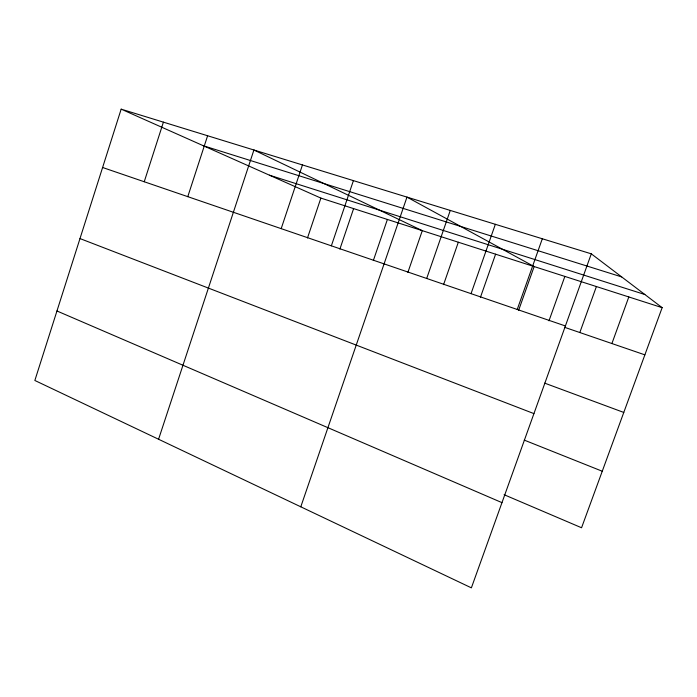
<?xml version="1.0" encoding="UTF-8"?>
<svg xmlns="http://www.w3.org/2000/svg" width="697" height="697" viewBox="0 0 697 697"><rect width="100%" height="100%" fill="white"/><g stroke="black" fill="none" stroke-linecap="round" stroke-linejoin="round"><path stroke-width="1.05" d="M121.165 109.15L34.85 380.475L471.381 587.85L591.291 253.83L121.165 109.15L320.881 198.096L662.15 307.656L581.559 527.76L504.097 494.704M144.235 181.751L163.412 122.149M187.781 196.659L207.61 135.758M158.576 439.249L253.908 150.003L422.286 230.655L407.884 272.396M281.187 228.642L302.454 164.945M307.49 237.956L320.881 198.096M331.363 245.823L353.414 180.628M339.892 249.082L353.614 208.603M373.348 260.539L387.393 219.45M300.79 506.806L406.978 197.103L534.146 266.568L518.594 310.383M426.695 278.46L450.271 210.433M443.562 284.646L458.33 242.225M471.041 293.646L495.349 224.303M480.451 297.288L495.593 254.187M517.235 309.468L542.318 238.757M548.983 320.82L564.858 276.421M579.834 332.53L596.397 286.554M611.905 343.534L628.816 296.957M203.341 145.751L621.68 276.918M269.434 175.182L644.847 294.517M102.607 167.498L565.398 325.961M564.727 327.355L644.873 354.851M544.697 383.15L623.78 412.441M79.989 238.574L533.928 413.609M524.249 440.112L602.252 471.233M56.954 310.984L501.971 502.642M591.291 253.83L662.15 307.656"/></g></svg>
